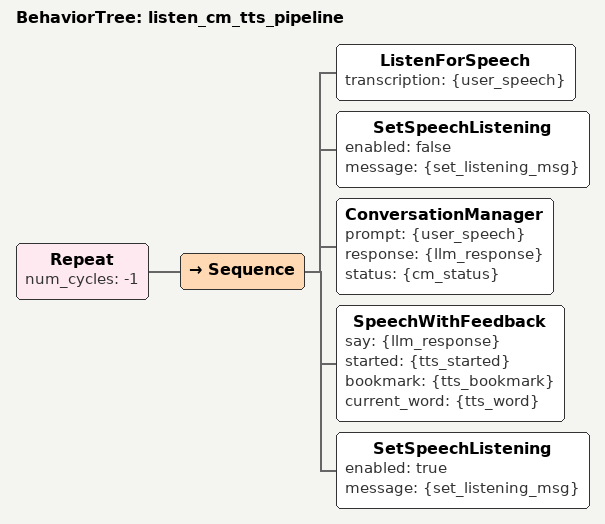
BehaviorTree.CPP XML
<?xml version="1.0"?>
<root BTCPP_format="4">

  <BehaviorTree ID="listen_cm_tts_pipeline">

    <!-- Run the dialogue loop forever -->
    <Repeat num_cycles="-1">
      <Sequence>

        <!-- Step 1: Wait for user to say something -->
        <ListenForSpeech
          transcription="{user_speech}"/>

        <!-- Step 2: Mute mic before robot speaks -->
        <SetSpeechListening
          enabled="false"
          message="{set_listening_msg}"/>

        <!-- Step 3: Generate a response -->
        <ConversationManager
          prompt="{user_speech}"
          response="{llm_response}"
          status="{cm_status}"/>

        <!-- Step 4: Robot speaks the response -->
        <SpeechWithFeedback
          say="{llm_response}"
          started="{tts_started}"
          bookmark="{tts_bookmark}"
          current_word="{tts_word}"/>

        <!-- Step 5: Re-enable mic after robot finishes speaking -->
        <SetSpeechListening
          enabled="true"
          message="{set_listening_msg}"/>

      </Sequence>
    </Repeat>

  </BehaviorTree>

</root>
